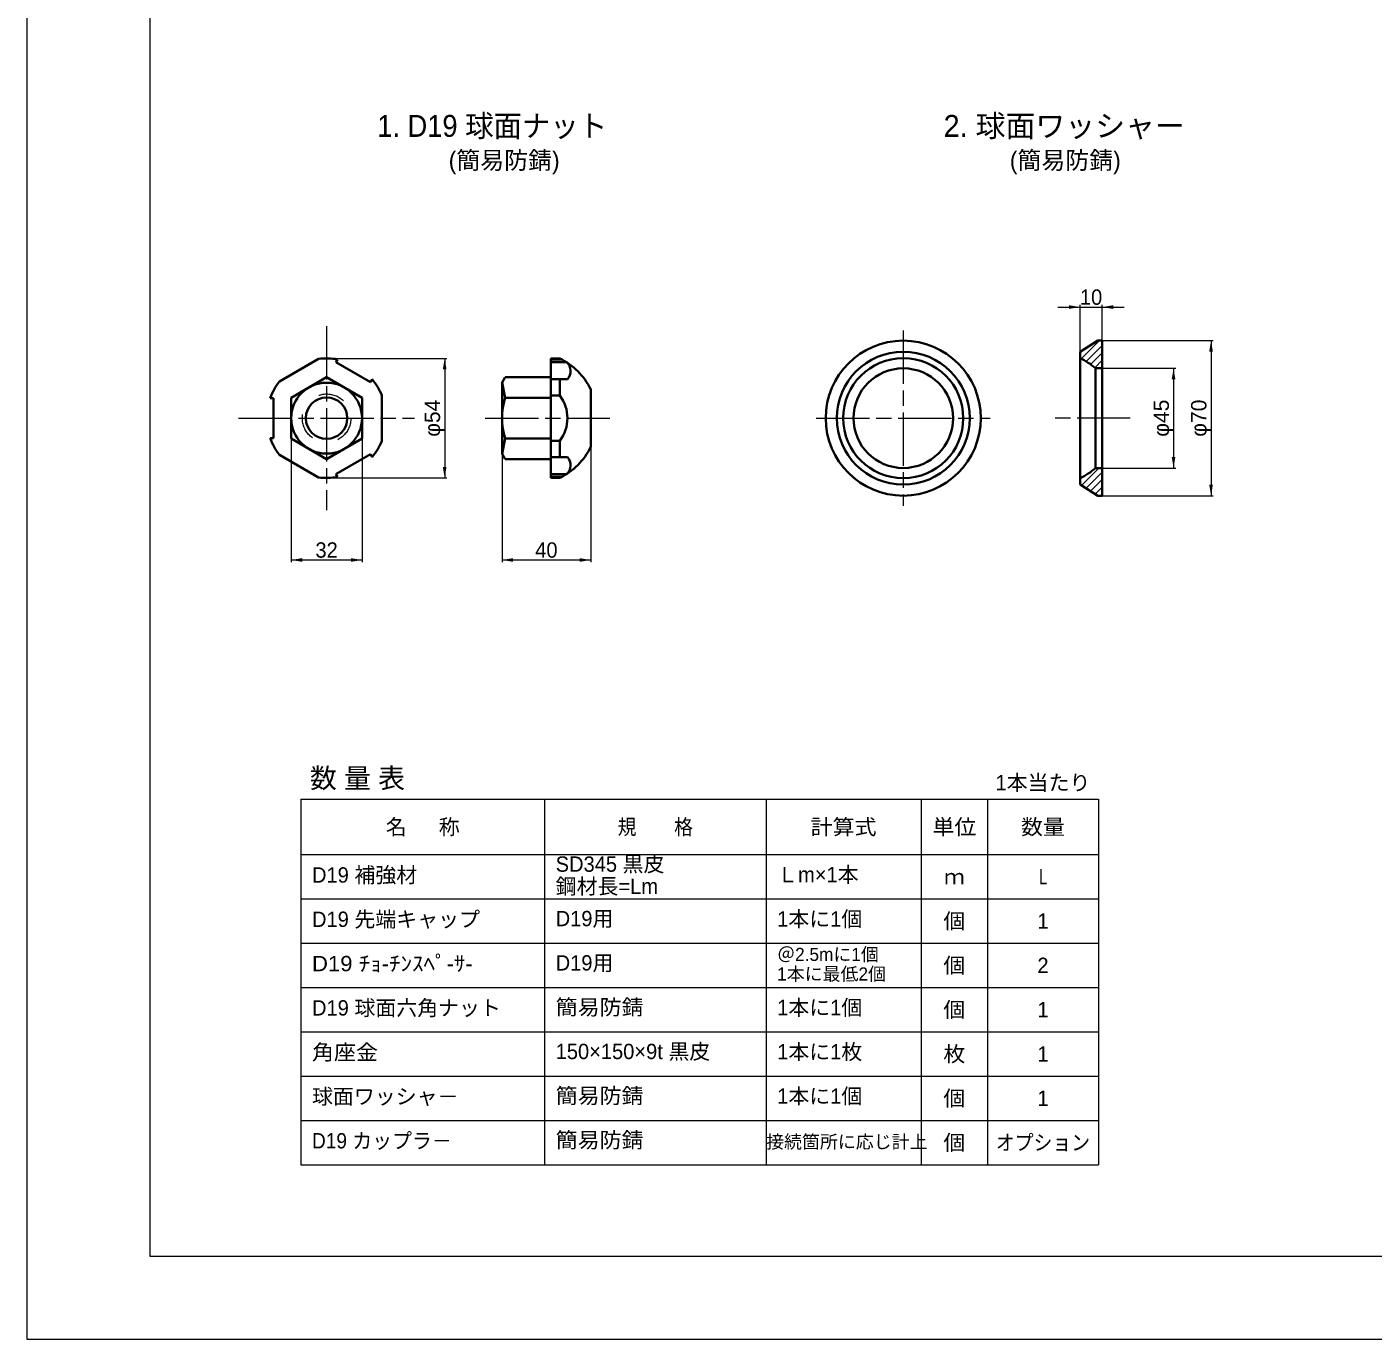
# Model space of a CAD drawing. Units: millimetres at full size, sheet at 1:2. Extents: x 2099 to 3781, y 1374 to 2562.
# Drawn here: x 2099 to 2707, y 1374 to 1967 of the extents above; entities that cross this region are included whole.
import ezdxf
from ezdxf.enums import TextEntityAlignment as Align

# ---------------------------------------------------------------- set-up
doc = ezdxf.new("R2010")
doc.units = ezdxf.units.MM
doc.header["$LTSCALE"] = 2
doc.linetypes.add('CHAIN', pattern=[18.5, 12, -1.5, 3.5, -1.5])
doc.linetypes.add('DASHED_SPACED', pattern=[12, 6, -6])
for name, color, linetype, lineweight in [('1 外形線', 7, 'Continuous', 35), ('2 細い実線', 3, 'Continuous', 20), ('3隠れ線', 2, 'DASHED_SPACED', 13), ('4中心線', 1, 'CHAIN', 15), ('6寸法線', 4, 'Continuous', 13), ('7 枠・タイトル', 7, 'Continuous', 13), ('8 数量表', 7, 'Continuous', 13), ('Defpoints_2', 7, 'Continuous', 13)]:
    doc.layers.add(name, color=color, linetype=linetype, lineweight=lineweight)
doc.styles.add('ＭＳ Ｐゴシック', font='')
doc.styles.get('ＭＳ Ｐゴシック').set_extended_font_data('MS PGothic')

# ---------------------------------------------------------------- blocks, each defined once
blk = doc.blocks.new('filled_arrow')
at = {"color": 0, "linetype": 'Continuous', "lineweight": -2}
blk.add_solid([(7.5, 1.25), (0, 0), (7.5, -1.25)], dxfattribs=at)

msp = doc.modelspace()

# ---------------------------------------------------------------- linework, layer by layer
at = {"layer": '1 外形線'}
for p, q in [((2574.785, 1820.114), (2582.785, 1825.114)), ((2582.785, 1825.114), (2584.785, 1825.114)), ((2584.785, 1825.114), (2584.785, 1755.114)), ((2574.785, 1820.114), (2574.785, 1760.114)), ((2213.324, 1806.665), (2230.988, 1816.863)), ((2238.862, 1815.398), (2239.59, 1816.659)), ((2254.45, 1806.398), (2238.862, 1815.398)), ((2335.874, 1817.114), (2335.874, 1763.114)), ((2335.874, 1817.114), (2339.874, 1817.114)), ((2335.874, 1816.659), (2340.774, 1816.659)), ((2335.874, 1815.398), (2342.943, 1815.398)), ((2339.874, 1816.659), (2339.874, 1817.114)), ((2581.785, 1767.614), (2581.785, 1812.614)), ((2584.785, 1812.614), (2581.785, 1812.614)), ((2218.656, 1799.351), (2234.656, 1808.589)), ((2234.656, 1808.589), (2250.656, 1799.351)), ((2254.45, 1806.398), (2255.178, 1807.659)), ((2315.237, 1808.589), (2313.874, 1806.229)), ((2313.874, 1806.229), (2313.874, 1773.998)), ((2313.874, 1806.229), (2315.237, 1799.351)), ((2315.237, 1808.589), (2335.874, 1808.589)), ((2335.874, 1807.659), (2343.418, 1807.659)), ((2339.874, 1800.312), (2339.874, 1807.659)), ((2210.656, 1799.114), (2209.2, 1799.114)), ((2210.656, 1799.114), (2210.656, 1781.114)), ((2218.656, 1799.351), (2218.656, 1780.876)), ((2250.656, 1799.351), (2250.656, 1780.876)), ((2259.656, 1800.312), (2259.656, 1779.916)), ((2315.237, 1799.351), (2335.874, 1799.351)), ((2335.874, 1800.312), (2339.874, 1800.312)), ((2353.874, 1803.031), (2353.874, 1777.197)), ((2210.656, 1781.114), (2209.2, 1781.114)), ((2218.656, 1780.876), (2234.656, 1771.638)), ((2234.656, 1771.638), (2250.656, 1780.876)), ((2313.874, 1773.998), (2315.237, 1780.876)), ((2315.237, 1780.876), (2335.874, 1780.876)), ((2335.874, 1779.916), (2339.874, 1779.916)), ((2339.874, 1772.568), (2339.874, 1779.916)), ((2230.988, 1763.364), (2213.324, 1773.562)), ((2238.862, 1764.829), (2254.45, 1773.829)), ((2254.45, 1773.829), (2255.178, 1772.568)), ((2315.237, 1771.638), (2313.874, 1773.998)), ((2315.237, 1771.638), (2335.874, 1771.638)), ((2335.874, 1772.568), (2343.418, 1772.568)), ((2238.862, 1764.829), (2239.59, 1763.568)), ((2335.874, 1764.829), (2342.943, 1764.829)), ((2335.874, 1763.568), (2340.774, 1763.568)), ((2335.874, 1763.114), (2339.874, 1763.114)), ((2339.874, 1763.114), (2339.874, 1763.568)), ((2584.785, 1767.614), (2581.785, 1767.614)), ((2574.785, 1760.114), (2582.785, 1755.114)), ((2582.785, 1755.114), (2584.785, 1755.114))]:
    msp.add_line(p, q, dxfattribs=at)
for centre, radius in [((2494.997, 1790.114), 35), ((2494.997, 1790.114), 30), ((2494.997, 1790.114), 27.1), ((2494.997, 1790.114), 22.5), ((2234.656, 1790.114), 16), ((2234.656, 1790.114), 9.35)]:
    msp.add_circle(centre, radius, dxfattribs=at)
for centre, radius, start, end in [((2561.942, 1790.114), 30, 48.59038, 64.65267), ((2234.656, 1790.114), 27, 79.47122, 97.80839), ((2326.798, 1790.114), 30, 25.50382, 64.15807), ((2339.373, 1811.295), 5.439, 318.04281, 48.97274), ((2234.656, 1790.114), 27, 142.19161, 160.52878), ((2234.656, 1790.114), 27, 22.19161, 40.52878), ((2345.874, 1790.114), 32, 163.22135, 196.77865), ((2326.798, 1790.114), 16.583, 322.05063, 37.94937), ((2234.656, 1790.114), 27, 199.47122, 217.80839), ((2234.656, 1790.114), 27, 319.47122, 337.80839), ((2326.798, 1790.114), 30, 295.84193, 334.49618), ((2339.373, 1768.932), 5.439, 311.02726, 41.95719), ((2234.656, 1790.114), 27, 262.19161, 280.52878), ((2561.942, 1790.114), 30, 295.34733, 311.40962)]:
    msp.add_arc(centre, radius, start, end, dxfattribs=at)
at = {"layer": '2 細い実線'}
for p, q in [((2575.375, 1816.938), (2583.551, 1825.114)), ((2574.785, 1819.715), (2575.848, 1820.778)), ((2577.543, 1815.738), (2584.785, 1822.98)), ((2579.565, 1814.392), (2584.785, 1819.612)), ((2581.447, 1812.907), (2584.785, 1816.245)), ((2584.522, 1812.614), (2584.785, 1812.877)), ((2574.785, 1762.466), (2575.853, 1763.534)), ((2575.41, 1759.723), (2583.3, 1767.614)), ((2577.482, 1758.428), (2584.785, 1765.731)), ((2579.555, 1757.133), (2584.785, 1762.363)), ((2581.627, 1755.837), (2584.785, 1758.996)), ((2584.271, 1755.114), (2584.785, 1755.628))]:
    msp.add_line(p, q, dxfattribs=at)
at = {"layer": '3隠れ線'}
msp.add_circle((2234.656, 1790.114), 10.95, dxfattribs=at)
at = {"layer": '4中心線'}
for p, q in [((2234.656, 1831.614), (2234.656, 1748.614)), ((2494.997, 1829.659), (2494.997, 1750.569)), ((2194.955, 1790.114), (2274.357, 1790.114)), ((2306.314, 1790.114), (2362.502, 1790.114)), ((2455.738, 1790.114), (2534.256, 1790.114)), ((2597.443, 1790.114), (2563.573, 1790.114))]:
    msp.add_line(p, q, dxfattribs=at)
at = {"layer": '6寸法線'}
for p, q in [((2564.785, 1840.268), (2594.785, 1840.268)), ((2574.785, 1820.176), (2574.785, 1841.268)), ((2584.785, 1825.176), (2584.785, 1841.268)), ((2584.848, 1825.114), (2634.953, 1825.114)), ((2633.953, 1825.114), (2633.953, 1755.114)), ((2234.719, 1817.114), (2288.962, 1817.114)), ((2287.962, 1817.114), (2287.962, 1763.114)), ((2584.848, 1812.614), (2618.029, 1812.614)), ((2617.029, 1812.614), (2617.029, 1767.614)), ((2218.656, 1780.814), (2218.656, 1725.086)), ((2250.656, 1780.814), (2250.656, 1725.086)), ((2353.874, 1777.134), (2353.874, 1725.086)), ((2313.874, 1773.936), (2313.874, 1725.086)), ((2234.719, 1763.114), (2288.962, 1763.114)), ((2584.848, 1767.614), (2618.029, 1767.614)), ((2584.848, 1755.114), (2634.953, 1755.114)), ((2218.656, 1726.086), (2250.656, 1726.086)), ((2313.874, 1726.086), (2353.874, 1726.086))]:
    msp.add_line(p, q, dxfattribs=at)
at = {"layer": '7 枠・タイトル'}
for p, q in [((2155.014, 1411.564), (2155.014, 2525.117)), ((3725.71, 1411.564), (2155.014, 1411.564))]:
    msp.add_line(p, q, dxfattribs=at)
at = {"layer": '8 数量表'}
for p, q in [((2223.063, 1618.076), (2223.063, 1453.076)), ((2223.063, 1618.076), (2583.063, 1618.076)), ((2333.063, 1618.076), (2333.063, 1453.076)), ((2433.063, 1618.076), (2433.063, 1453.076)), ((2503.063, 1618.076), (2503.063, 1453.076)), ((2533.063, 1618.076), (2533.063, 1453.076)), ((2583.063, 1618.076), (2583.063, 1453.076)), ((2223.063, 1593.076), (2583.063, 1593.076)), ((2223.063, 1573.076), (2583.063, 1573.076)), ((2223.063, 1553.076), (2583.063, 1553.076)), ((2223.063, 1533.076), (2583.063, 1533.076)), ((2223.063, 1513.076), (2583.063, 1513.076)), ((2223.063, 1493.076), (2583.063, 1493.076)), ((2223.063, 1473.076), (2583.063, 1473.076)), ((2223.063, 1453.076), (2583.063, 1453.076))]:
    msp.add_line(p, q, dxfattribs=at)
at = {"layer": 'Defpoints_2'}
msp.add_lwpolyline([(2099.362, 1374.341), (3781.362, 1374.341), (3781.362, 2562.341), (2099.362, 2562.341)], close=True, dxfattribs=at)

# ---------------------------------------------------------------- block references
at = {"layer": '6寸法線', "xscale": 0.667, "yscale": 0.667}
for p, rotation in [((2574.785, 1840.268), 180), ((2633.953, 1825.114), 270), ((2287.962, 1817.114), 270), ((2617.029, 1812.614), 270), ((2617.029, 1767.614), 90), ((2287.962, 1763.114), 90), ((2633.953, 1755.114), 90), ((2250.656, 1726.086), 180), ((2353.874, 1726.086), 180)]:
    msp.add_blockref('filled_arrow', p, dxfattribs=dict(at, rotation=rotation))
for p in [(2584.785, 1840.268), (2218.656, 1726.086), (2313.874, 1726.086)]:
    msp.add_blockref('filled_arrow', p, dxfattribs=at)

# ---------------------------------------------------------------- texts
at = {"layer": '6寸法線', "style": 'ＭＳ Ｐゴシック'}
for s, p in [('10', (2579.785, 1844.768)), ('32', (2234.656, 1730.586)), ('40', (2333.874, 1730.586))]:
    msp.add_text(s, height=6.928, dxfattribs=at).set_placement(p, align=Align.MIDDLE_CENTER)
at = {"layer": '6寸法線', "style": 'ＭＳ Ｐゴシック', "width": 1.05}
for s, p in [('φ54', (2282.408, 1790.114)), ('φ45', (2611.475, 1790.114)), ('φ70', (2628.399, 1790.114))]:
    msp.add_text(s, height=6.928, rotation=90, dxfattribs=at).set_placement(p, align=Align.MIDDLE_CENTER)
at = {"layer": '7 枠・タイトル', "style": 'ＭＳ Ｐゴシック', "width": 0.95}
msp.add_text('1. D19 球面ナット', height=9.897, dxfattribs=at).set_placement((2257.54, 1914.151), align=Align.BOTTOM_LEFT)
at = {"layer": '7 枠・タイトル', "style": 'ＭＳ Ｐゴシック'}
for s, height, p in [('2. 球面ワッシャー', 9.897, (2513.233, 1914.151)), ('(簡易防錆)', 7.918, (2289.772, 1900.242)), ('(簡易防錆)', 7.918, (2543.095, 1900.242))]:
    msp.add_text(s, height=height, dxfattribs=at).set_placement(p, align=Align.BOTTOM_LEFT)
at = {"layer": '8 数量表', "style": 'ＭＳ Ｐゴシック'}
for s, height, p in [('数 量 表', 8.908, (2227.135, 1620.444)), ('SD345 黒皮', 6.928, (2338.063, 1583.248)), ('D19 補強材', 6.928, (2228.063, 1578.335)), ('Ｌm×1本', 6.928, (2438.063, 1578.497)), ('鋼材長=Lm', 6.928, (2338.063, 1573.248)), ('D19 先端キャップ', 6.928, (2228.063, 1558.335)), ('D19用', 6.928, (2338.063, 1558.656)), ('1本に1個', 6.928, (2438.063, 1558.497)), ('＠2.5mに1個', 5.938, (2438.063, 1543.255)), ('D19用', 6.928, (2338.063, 1538.656)), ('1本に最低2個', 5.938, (2438.063, 1534.438)), ('D19 球面六角ナット', 6.928, (2228.063, 1518.335)), ('1本に1個', 6.928, (2438.063, 1518.497)), ('150×150×9t 黒皮', 6.928, (2338.063, 1498.656)), ('1本に1枚', 6.928, (2438.063, 1498.497)), ('球面ワッシャ－', 6.928, (2228.063, 1478.335)), ('1本に1個', 6.928, (2438.063, 1478.497)), ('接続箇所に応じ計上', 5.938, (2433.063, 1458.686))]:
    msp.add_text(s, height=height, dxfattribs=at).set_placement(p, align=Align.BOTTOM_LEFT)
for s, p in [('1本当たり', (2558.063, 1625.576)), ('名\u3000  称', (2278.063, 1605.576)), ('ｍ', (2518.063, 1583.076)), ('1', (2558.063, 1563.076)), ('2', (2558.063, 1543.076)), ('1', (2558.063, 1523.076)), ('1', (2558.063, 1503.076)), ('1', (2558.063, 1483.076))]:
    msp.add_text(s, height=6.928, dxfattribs=at).set_placement(p, align=Align.MIDDLE_CENTER)
for s, width, p in [('規\u3000\u3000格', 0.9, (2383.063, 1605.576)), ('計算式', 1.05, (2468.063, 1605.576)), ('単位', 1.05, (2518.063, 1605.576)), ('数量', 1.05, (2558.063, 1605.576)), ('Ｌ', 0.65, (2558.063, 1583.076)), ('個', 1.05, (2518.063, 1563.076)), ('個', 1.05, (2518.063, 1543.076)), ('個', 1.05, (2518.063, 1523.076)), ('枚', 1.05, (2518.063, 1503.076)), ('個', 1.05, (2518.063, 1483.076)), ('個', 1.05, (2518.063, 1463.076)), ('オプション', 0.9, (2558.063, 1463.076))]:
    msp.add_text(s, height=6.928, dxfattribs=dict(at, width=width)).set_placement(p, align=Align.MIDDLE_CENTER)
for s, width, p in [('D19 ﾁｮ-ﾁﾝｽﾍﾟ-ｻ-', 1.1, (2228.063, 1538.335)), ('簡易防錆', 1.05, (2338.063, 1518.656)), ('角座金', 1.05, (2228.063, 1498.335)), ('簡易防錆', 1.05, (2338.063, 1478.656)), ('D19 カップラ－', 0.95, (2228.063, 1458.335)), ('簡易防錆', 1.05, (2338.063, 1458.656))]:
    msp.add_text(s, height=6.928, dxfattribs=dict(at, width=width)).set_placement(p, align=Align.BOTTOM_LEFT)

doc.saveas('drawing.dxf')
